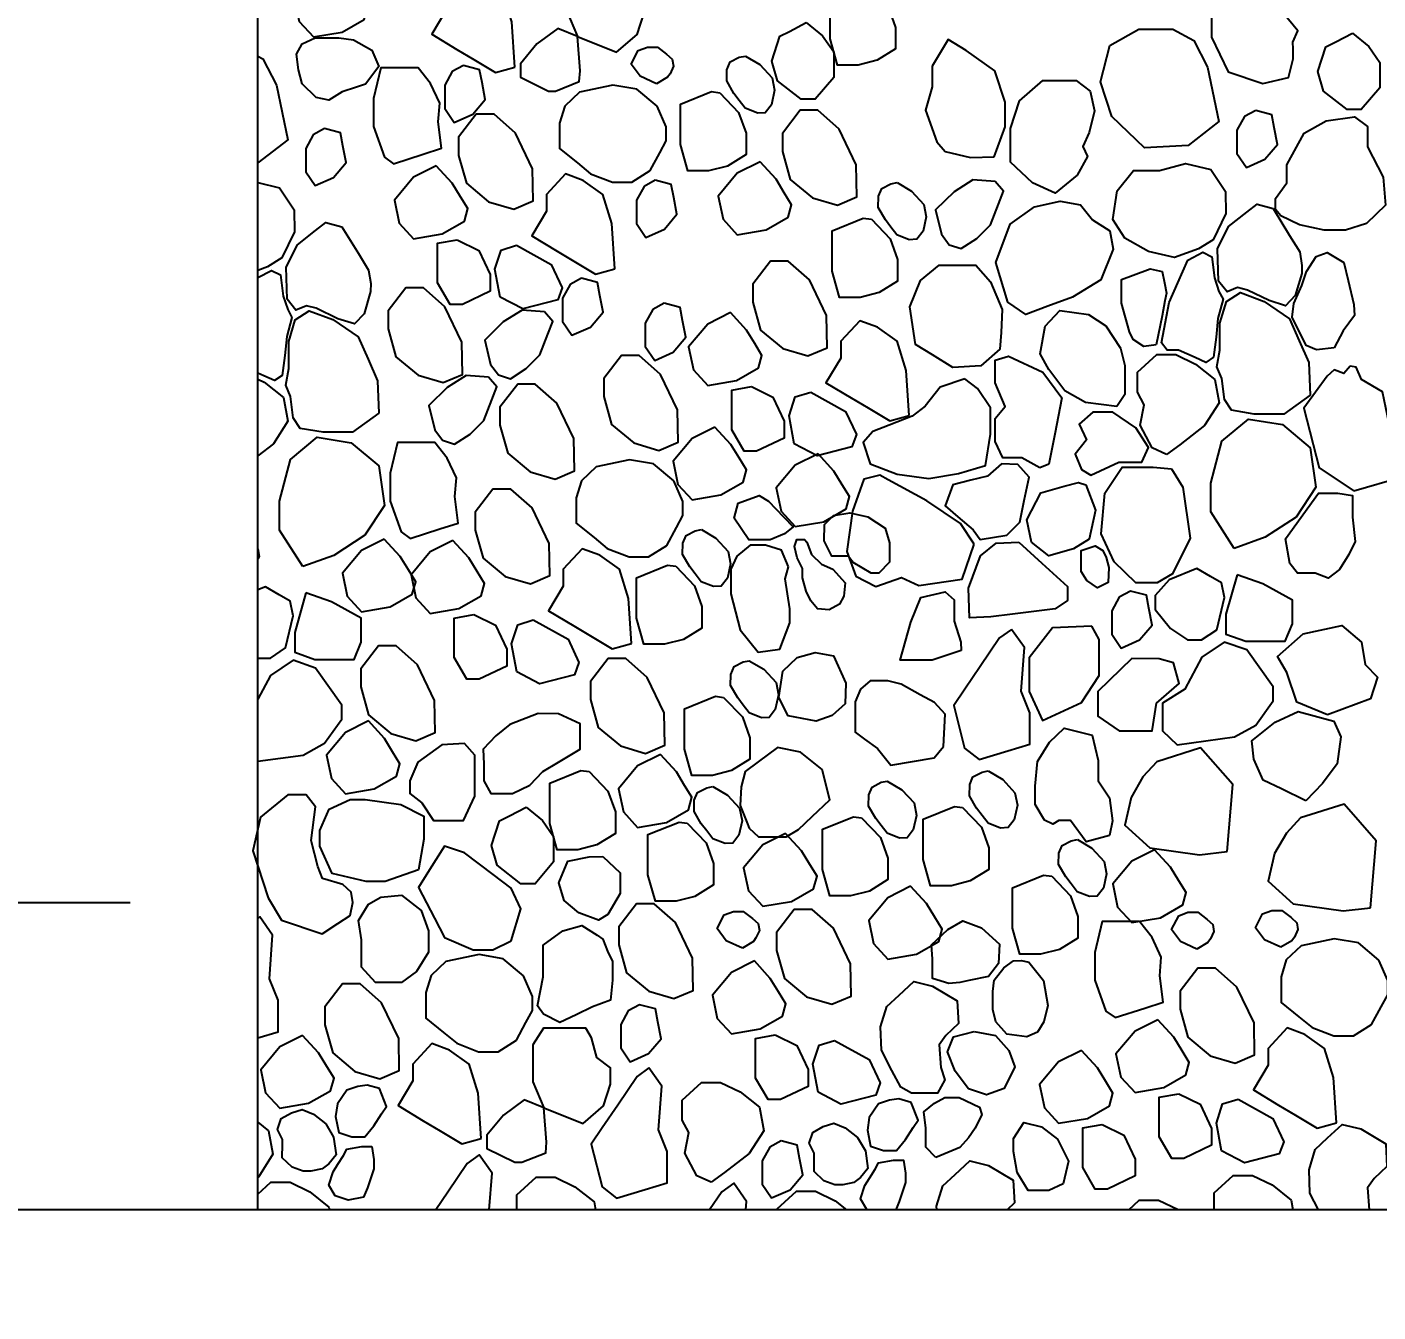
# Model space of a CAD drawing. Header units: millimetres. Extents: x -251401 to 377140, y -30451 to 275830.
# Drawn here: x 66250 to 68891, y -3140 to -627 of the extents above; entities that cross this region are included whole.
import ezdxf

# ---------------------------------------------------------------- set-up
doc = ezdxf.new("R2010")
doc.units = ezdxf.units.MM
for name, color, linetype in [('0-S3', 3, 'Continuous'), ('0-S8', 8, 'Continuous'), ('A-DIMENSIONS', 30, 'Continuous'), ('A-WALL', 4, 'Continuous')]:
    doc.layers.add(name, color=color, linetype=linetype)
doc.styles.add('LEROY', font='simplex.shx')
doc.dimstyles.new('DIM100', dxfattribs={"dimscale": 0, "dimtxt": 220, "dimasz": 180, "dimexe": 220, "dimexo": 250, "dimgap": 1, "dimtad": 1, "dimtoh": 1, "dimlfac": 0.001, "dimzin": 1, "dimdsep": 46, "dimtxsty": 'LEROY', "dimblk1": 'ORIGIN', "dimblk2": 'ORIGIN', "dimsah": 1, "dimcen": 0.18, "dimclrd": 30, "dimclre": 30, "dimclrt": 7, "dimazin": 0, "dimtfac": 1, "dimtix": 1, "dimtmove": 1, "dimatfit": 3, "dimfxl": 1, "dimtvp": 1, "dimtolj": 2, "dimtzin": 0, "dimarcsym": 0})

# ---------------------------------------------------------------- blocks, each defined once
blk = doc.blocks.new('H24H24H24')
at = {"layer": '0-S8', "color": 8}
for points in [[(5293.2, 2450.2), (5375.9, 2450.2), (5396.6, 2417.7), (5396.6, 2345.4), (5375.2, 2294.8), (5298.7, 2264.2), (5258.5, 2298.5), (5244.7, 2340.7), (5244.7, 2372.8), (5271.7, 2393.2), (5281.9, 2431.1)], [(5847, 2436), (5891.5, 2413.7), (5928.9, 2369.2), (5919.4, 2323.9), (5891.5, 2293.7), (5835.3, 2303.4), (5792.1, 2328.1), (5785.4, 2352.4), (5799.6, 2375.6), (5815.7, 2402.1)], [(5497.9, 2234.7), (5503.5, 2323.1), (5521.2, 2380.1), (5559.8, 2407.4), (5594.3, 2420.2), (5631.3, 2380.1), (5631.3, 2347.2), (5660.2, 2299), (5611, 2269.4), (5578, 2249.6), (5535.6, 2224.1)], [(3976.4, 2283.2), (3966.5, 2305.5), (3997.1, 2342.7), (4055.9, 2389.9), (4103.9, 2377.5), (4135.3, 2335.3), (4135.3, 2293.1), (4103, 2225.2), (4035.2, 2202.9), (3984.7, 2214.5), (3975.9, 2251.2), (3975.9, 2270.3)], [(4804.6, 2391.3), (4767.7, 2352.9), (4753.2, 2312.4), (4753.2, 2270.4), (4789.4, 2248), (4826.3, 2238.6), (4866.9, 2238.6), (4881.4, 2290), (4881.4, 2339.9), (4881.4, 2368.8), (4820.5, 2393.4)], [(3859.9, 2301.4), (3828, 2275.3), (3806.3, 2243.8), (3806.3, 2194.3), (3842.5, 2151.6), (3870, 2151.6), (3916.3, 2187.8), (3927.2, 2226.1), (3912, 2274.6), (3892.4, 2284)], [(4143, 2234.6), (4120.8, 2128.1), (4180.8, 2081.5), (4266.3, 2077.1), (4330.6, 2138.1), (4352.8, 2205.8), (4334, 2276.8), (4277.4, 2309), (4210.8, 2309), (4169.7, 2286.8)], [(4927.7, 2321.8), (4895.9, 2295.8), (4874.1, 2264.3), (4874.1, 2214.7), (4910.3, 2172), (4937.8, 2172), (4984.2, 2208.2), (4995, 2246.6), (4979.8, 2295), (4960.3, 2304.4)], [(5370, 2227.3), (5375.2, 2294.8), (5413.9, 2310.3), (5454.4, 2280.3), (5486.5, 2241), (5486.5, 2215.3), (5431.9, 2188), (5418.2, 2188), (5371.6, 2206.4)], [(4560.3, 2059.2), (4539.1, 2117.7), (4539.1, 2166.4), (4559.1, 2227.4), (4615.2, 2267.3), (4650.1, 2288.5), (4681.8, 2236.3), (4681.8, 2196.3), (4694.4, 2150.2), (4672.6, 2088.4), (4656.4, 2069.7), (4606.5, 2057.9)], [(5220.6, 2202.1), (5252.5, 2216.7), (5270.2, 2240.2), (5256.2, 2267.1), (5238.3, 2273.9), (5218.8, 2273.9), (5200.8, 2260), (5189.7, 2250.1), (5187.2, 2236.5), (5194, 2221.9), (5199, 2214.8)], [(5813, 2287.9), (5777.3, 2267.7), (5763.9, 2235.9), (5789.9, 2201.3), (5807.2, 2195.5), (5835.2, 2186.1), (5861.2, 2170.4), (5886.2, 2175.3), (5913.2, 2202.2), (5920.9, 2229.2), (5924.8, 2260), (5913.2, 2280.2), (5888.1, 2291.8), (5841.9, 2291.8)], [(5046.7, 2256.3), (5018.4, 2239.6), (4994.4, 2213.7), (4989.6, 2189.4), (4996, 2161), (5008, 2145.5), (5022.8, 2144.7), (5047.1, 2154.3), (5058.7, 2169.4), (5069.4, 2183.4), (5083.4, 2207.7), (5083, 2229.6), (5076.6, 2244.8), (5058.7, 2253.9)], [(5597.9, 2238), (5619.9, 2226), (5634.6, 2199.3), (5634.6, 2153.7), (5616.3, 2126.5), (5580.1, 2142.7), (5555.5, 2171.5), (5561.8, 2204.5), (5566.6, 2229.7)], [(5647.4, 2127.5), (5644.5, 2164.1), (5662.4, 2202.7), (5686.8, 2233.5), (5714.1, 2233.5), (5759.9, 2233.5), (5774.3, 2173.4), (5774.3, 2118.9), (5752.8, 2058.7), (5734.8, 2045.8), (5676.8, 2064.5), (5641, 2075.9)], [(4397.8, 2023.5), (4440.8, 1988), (4485.2, 2008.2), (4528.7, 2048.7), (4528.7, 2114.4), (4510.9, 2169.1), (4465.5, 2208.6), (4399.8, 2208.6), (4372.6, 2187.9), (4364.2, 2148.9), (4374.6, 2106.9), (4386.9, 2079.3), (4378, 2060.1)], [(5219.2, 2158.4), (5259.2, 2191.8), (5306.1, 2199.7), (5371.1, 2186), (5400, 2158.6), (5410.1, 2125.4), (5410.1, 2075.6), (5375.4, 2047.4), (5349.4, 2026.3), (5306.8, 2009.9), (5268.6, 2009.9), (5233.2, 2032.3), (5214.4, 2066.9), (5201.6, 2090.6), (5201.6, 2118.1)], [(5097, 2184.6), (5060.1, 2146.2), (5045.6, 2105.7), (5045.6, 2063.8), (5081.8, 2041.3), (5118.7, 2031.9), (5159.3, 2031.9), (5173.7, 2083.3), (5173.7, 2133.2), (5173.7, 2162.2), (5112.9, 2186.8)], [(4048.9, 2150), (4070.9, 2137.9), (4085.6, 2111.2), (4085.6, 2065.7), (4067.3, 2038.4), (4031.1, 2054.7), (4006.5, 2083.5), (4012.8, 2116.5), (4017.6, 2141.7)], [(4830.1, 2043.7), (4863.6, 2113.2), (4905.4, 2150.2), (4940, 2150.2), (4974.5, 2105.2), (4974.5, 2069.8), (4959.3, 2015.2), (4915.9, 1979.1), (4866.8, 1964.6), (4829.1, 1980.7)], [(5463.1, 2035.9), (5496.6, 2105.5), (5538.4, 2142.4), (5573, 2142.4), (5607.6, 2097.4), (5607.6, 2062.1), (5592.3, 2007.5), (5548.9, 1971.3), (5499.9, 1956.9), (5462.1, 1972.9)], [(3795, 1965), (3832.3, 1928.7), (3873.7, 1916), (3915.2, 1916), (3963.5, 1926.1), (3999.9, 1943.9), (4010.5, 1956.5), (4010.5, 1977.9), (3987.9, 2008.2), (3987.9, 2043.8), (3954.1, 2105.7), (3911.4, 2129.8), (3855.9, 2137.8), (3830.5, 2118.4), (3830.5, 2079), (3799.7, 2019.5)], [(5869.9, 2114.4), (5891.9, 2102.4), (5906.6, 2075.6), (5906.6, 2030.1), (5888.2, 2002.9), (5852, 2019.1), (5827.4, 2047.9), (5833.7, 2080.9), (5838.5, 2106.1)], [(4132.5, 1897.1), (4160.6, 1879.4), (4207.9, 1862.3), (4258.6, 1874.3), (4305, 1900), (4328.6, 1937), (4319.7, 1992.8), (4288.1, 2032.2), (4237.1, 2032.2), (4186.1, 2046.1), (4136.7, 2034.5), (4108.1, 1991.3), (4107.4, 1948.1)], [(5018.1, 2049.3), (5062.7, 2027), (5100.1, 1982.5), (5090.5, 1937.2), (5062.7, 1906.9), (5006.5, 1916.6), (4963.3, 1941.4), (4956.6, 1965.7), (4970.7, 1988.9), (4986.9, 2015.4)], [(5651.2, 2041.5), (5695.7, 2019.3), (5733.1, 1974.7), (5723.6, 1929.4), (5695.7, 1899.2), (5639.5, 1908.9), (5596.3, 1933.6), (5589.6, 1958), (5603.8, 1981.1), (5619.9, 2007.6)], [(4558.3, 2010.7), (4602.2, 2014), (4638.9, 1991), (4675.1, 1955.4), (4663.6, 1907.7), (4648.2, 1887.4), (4624.7, 1879.8), (4594, 1899.5), (4567.6, 1926.3), (4551.7, 1966.9), (4542, 1991.8)], [(4750.2, 2008.8), (4721.9, 1992.1), (4697.9, 1966.2), (4693.1, 1941.9), (4699.5, 1913.6), (4711.5, 1898), (4726.3, 1897.2), (4750.6, 1906.8), (4762.2, 1921.9), (4772.9, 1935.9), (4786.9, 1960.2), (4786.5, 1982.1), (4780.1, 1997.3), (4762.2, 2006.5)], [(5223, 2013.4), (5245, 2001.3), (5259.7, 1974.6), (5259.7, 1929.1), (5241.4, 1901.8), (5205.2, 1918.1), (5180.6, 1946.9), (5186.9, 1979.9), (5191.7, 2005.1)], [(5302, 1840.2), (5307.7, 1928.6), (5325.4, 1985.6), (5363.9, 2012.9), (5398.5, 2025.8), (5435.5, 1985.6), (5435.5, 1952.7), (5464.4, 1904.5), (5415.1, 1874.9), (5382.2, 1855.1), (5339.7, 1829.7)], [(3958.5, 1847), (3958.8, 1831.4), (3971.6, 1788), (3990.5, 1768.1), (4023, 1778.2), (4065.2, 1798.7), (4084.3, 1803.6), (4105.1, 1795.1), (4122, 1816.4), (4123.9, 1879.1), (4102, 1922.8), (4066.6, 1950.8), (4046.4, 1966.7), (4015, 1957.9), (3982.6, 1905.5), (3962.7, 1873.2)], [(4327.6, 1878.8), (4351.6, 1818.9), (4407.2, 1785.1), (4455.7, 1767.1), (4498.8, 1751.1), (4533.7, 1775.3), (4557.2, 1852.7), (4528.8, 1927.3), (4481.4, 1961.7), (4431.2, 1972.6), (4391.9, 1965.5), (4367.9, 1936.1), (4334.1, 1914.8)], [(4800.5, 1937.1), (4763.6, 1898.8), (4749.1, 1858.2), (4749.1, 1816.3), (4785.3, 1793.8), (4822.2, 1784.4), (4862.8, 1784.4), (4877.3, 1835.8), (4877.3, 1885.7), (4877.3, 1914.7), (4816.4, 1939.3)], [(5779.4, 1811.4), (5779.7, 1795.9), (5792.5, 1752.4), (5811.4, 1732.5), (5843.9, 1742.6), (5886.1, 1763.1), (5905.2, 1768), (5926, 1759.5), (5943, 1780.8), (5944.8, 1843.6), (5922.9, 1887.3), (5887.5, 1915.2), (5867.4, 1931.1), (5835.9, 1922.3), (5803.6, 1869.9), (5783.6, 1837.6)], [(5494.4, 1886.3), (5426.3, 1848.6), (5404.9, 1803.2), (5413.7, 1779.3), (5481.8, 1761.7), (5526.5, 1785), (5536.6, 1839.7), (5524.6, 1876.9)], [(5610.3, 1897), (5568.1, 1876.3), (5546, 1829), (5546, 1796.3), (5600.2, 1770.5), (5624.2, 1770.5), (5648.7, 1812.7), (5648.7, 1860.5), (5648.7, 1890.1)], [(3895.4, 1685.7), (3930.4, 1681.8), (3950.6, 1690.1), (3977.6, 1745.9), (3974.4, 1772.2), (3959.1, 1807.5), (3949.6, 1834.8), (3930.8, 1864.4), (3909.4, 1872.2), (3876.6, 1852.7), (3868.4, 1817.6), (3857.4, 1770.5), (3855.9, 1749), (3878.1, 1719.1)], [(4131.4, 1667.4), (4146.7, 1657.3), (4167.3, 1666.5), (4199.7, 1681), (4222.1, 1681), (4233.2, 1695.6), (4218.5, 1774.6), (4201.4, 1813.1), (4181.8, 1857.3), (4152.4, 1872.6), (4134.7, 1863.8), (4129.8, 1822.4), (4120.9, 1796), (4112.4, 1780.8), (4122.8, 1743.2), (4126.3, 1706.5)], [(4888, 1748.9), (4921.5, 1818.4), (4963.3, 1855.3), (4997.9, 1855.3), (5032.4, 1810.4), (5032.4, 1775), (5017.1, 1720.4), (4973.7, 1684.3), (4924.7, 1669.8), (4887, 1685.9)], [(4243.8, 1691.8), (4267.6, 1688.3), (4288.3, 1701.9), (4295.9, 1717.3), (4303.5, 1744.7), (4311.3, 1773), (4311.3, 1819.4), (4288.3, 1828), (4255.2, 1840.5), (4231.8, 1835.1), (4227.5, 1812.8), (4223.5, 1792.5), (4226.4, 1777.3), (4231.7, 1748.6)], [(4546.9, 1715.5), (4549.6, 1683.1), (4586.5, 1650.3), (4641.1, 1647.5), (4681.3, 1672), (4714.1, 1692), (4725.3, 1765.6), (4704.7, 1817.5), (4667.9, 1847.6), (4596.5, 1847.6), (4567.5, 1814.7), (4544.6, 1760.6)], [(5367.5, 1821.8), (5389.5, 1809.7), (5404.2, 1783), (5404.2, 1737.4), (5385.9, 1710.2), (5349.7, 1726.4), (5325.1, 1755.2), (5331.4, 1788.2), (5336.2, 1813.4)], [(5601.2, 1696.7), (5634.7, 1766.2), (5676.5, 1803.1), (5711, 1803.1), (5745.6, 1758.1), (5745.6, 1722.8), (5730.3, 1668.2), (5686.9, 1632), (5637.9, 1617.6), (5600.1, 1633.7)], [(3942.4, 1593.3), (3994, 1556.1), (4051.8, 1556.1), (4096.6, 1563.6), (4110.3, 1584.7), (4115.4, 1625.9), (4124.8, 1648.6), (4118.9, 1681.1), (4118.9, 1733.7), (4106, 1776), (4078.9, 1793.6), (4032.7, 1776.4), (3982.9, 1742.7), (3963.7, 1699.2), (3945.1, 1657)], [(5205.8, 1772.8), (5227.8, 1760.7), (5242.5, 1734), (5242.5, 1688.5), (5224.1, 1661.2), (5188, 1677.5), (5163.3, 1706.3), (5169.6, 1739.3), (5174.4, 1764.5)], [(4320.8, 1570.8), (4381.6, 1578.6), (4422, 1601.9), (4453.6, 1643.3), (4470.2, 1673.9), (4460.4, 1728.3), (4431.7, 1759), (4375.8, 1751.2), (4342.2, 1728.8), (4313.5, 1685.1), (4305.2, 1651), (4305.2, 1594.2)], [(5076, 1754.5), (5120.6, 1732.2), (5158, 1687.7), (5148.4, 1642.4), (5120.6, 1612.1), (5064.4, 1621.8), (5021.1, 1646.6), (5014.5, 1670.9), (5028.6, 1694.1), (5044.8, 1720.5)], [(5439.7, 1756.2), (5483.6, 1759.5), (5520.3, 1736.5), (5556.5, 1700.9), (5545, 1653.3), (5529.6, 1633), (5506.1, 1625.3), (5475.4, 1645), (5449.1, 1671.9), (5433.2, 1712.4), (5423.4, 1737.3)], [(5763.4, 1557.8), (5814.9, 1520.5), (5872.7, 1520.5), (5917.5, 1528), (5931.2, 1549.1), (5936.3, 1590.3), (5945.7, 1613), (5939.9, 1645.5), (5939.9, 1698.1), (5926.9, 1740.4), (5899.9, 1758), (5853.6, 1740.8), (5803.9, 1707.1), (5784.6, 1663.6), (5766, 1621.4)], [(4726.9, 1553.2), (4732.5, 1641.5), (4750.2, 1698.6), (4788.8, 1725.9), (4823.3, 1738.7), (4860.3, 1698.6), (4860.3, 1665.6), (4889.3, 1617.4), (4840, 1587.9), (4807, 1568.1), (4764.6, 1542.6)], [(4223.2, 1477.3), (4251.6, 1490), (4274.8, 1534.5), (4267.3, 1574.4), (4279.9, 1598.7), (4279.9, 1638.2), (4242.5, 1672.6), (4205, 1672.6), (4166.5, 1653.9), (4129.1, 1624), (4120.5, 1578), (4148.8, 1533.5), (4197.4, 1496)], [(4470.8, 1451.1), (4506.2, 1470.5), (4543.7, 1470.5), (4558.2, 1502.2), (4558.2, 1547.8), (4538.9, 1571.1), (4558.7, 1617), (4558.7, 1661.6), (4532.3, 1669.2), (4465.4, 1638.3), (4428.3, 1588.1), (4442, 1517.1), (4453.4, 1458)], [(5179.5, 1564.3), (5213, 1633.8), (5254.8, 1670.7), (5289.3, 1670.7), (5323.9, 1625.7), (5323.9, 1590.4), (5308.6, 1535.8), (5265.2, 1499.6), (5216.2, 1485.2), (5178.4, 1501.2)], [(3864, 1649.7), (3877, 1635.2), (3895.4, 1642.9), (3909.5, 1630.6), (3954.7, 1568), (3925, 1450.9), (3857.2, 1406), (3762.9, 1433.2), (3762.9, 1481.3), (3788.3, 1537), (3800.9, 1599.6), (3842.1, 1623.6), (3852.3, 1647.7)], [(4617.6, 1624.9), (4666.2, 1609), (4695.3, 1571.8), (4721, 1551.8), (4765.6, 1534.7), (4797.8, 1522.3), (4816.5, 1500.4), (4802.8, 1458.7), (4750.2, 1438.7), (4687.9, 1430.1), (4630.1, 1439.8), (4577.6, 1455.8), (4567.8, 1517), (4567.8, 1568.4), (4593, 1606.1)], [(5382.3, 1508.1), (5415.8, 1577.6), (5457.6, 1614.5), (5492.1, 1614.5), (5526.7, 1569.6), (5526.7, 1534.2), (5511.4, 1479.6), (5468, 1443.5), (5419, 1429), (5381.2, 1445.1)], [(5549.1, 1628), (5593, 1631.3), (5629.7, 1608.3), (5665.9, 1572.7), (5654.4, 1525.1), (5639, 1504.8), (5615.5, 1497.1), (5584.8, 1516.8), (5558.4, 1543.7), (5542.6, 1584.2), (5532.8, 1609.1)], [(4919.2, 1599.3), (4851.2, 1561.5), (4829.8, 1516.2), (4838.6, 1492.2), (4906.7, 1474.6), (4951.4, 1497.9), (4961.5, 1552.7), (4949.5, 1589.8)], [(5035.2, 1610), (4993, 1589.2), (4970.9, 1542), (4970.9, 1509.2), (5025.1, 1483.4), (5049, 1483.4), (5073.6, 1525.6), (5073.6, 1573.5), (5073.6, 1603.1)], [(4371.4, 1436.8), (4316.6, 1462.2), (4271.4, 1462.2), (4258.7, 1490.6), (4283.1, 1529.1), (4328.3, 1560.1), (4367.3, 1560.1), (4394.2, 1536.7), (4379.9, 1505.7), (4402.1, 1477.6), (4389.9, 1448)], [(4091.4, 1293.4), (4136.8, 1365), (4136.8, 1421.2), (4115.1, 1503), (4063.3, 1546.4), (3996.8, 1535.5), (3942.5, 1490.2), (3931.6, 1412.9), (3969.9, 1354.7), (4030.7, 1315.1)], [(5106.3, 1530.8), (5150.9, 1508.5), (5188.3, 1464), (5178.7, 1418.7), (5150.9, 1388.4), (5094.7, 1398.1), (5051.5, 1422.9), (5044.8, 1447.2), (5058.9, 1470.4), (5075.1, 1496.9)], [(5912.4, 1257.8), (5957.7, 1329.4), (5957.7, 1385.6), (5936, 1467.4), (5884.2, 1510.8), (5817.7, 1500), (5763.4, 1454.6), (5752.5, 1377.3), (5790.9, 1319.2), (5851.6, 1279.5)], [(5614.8, 1394.7), (5611.9, 1431.2), (5629.8, 1469.9), (5654.2, 1500.7), (5681.5, 1500.7), (5727.3, 1500.7), (5741.7, 1440.5), (5741.7, 1386.1), (5720.2, 1325.9), (5702.2, 1313), (5644.2, 1331.6), (5608.4, 1343.1)], [(4514.3, 1457.6), (4545.9, 1458.5), (4573.5, 1434.9), (4606.2, 1426.6), (4641.1, 1417.8), (4656.3, 1376.9), (4631.2, 1355.4), (4601.5, 1329.9), (4587.5, 1311), (4535.5, 1319.2), (4510.1, 1345), (4501.5, 1387.2), (4492.2, 1432.8)], [(4904.8, 1478.4), (4949.4, 1456.1), (4986.8, 1411.6), (4977.2, 1366.3), (4949.4, 1336), (4893.2, 1345.7), (4850, 1370.5), (4843.3, 1394.8), (4857.4, 1418), (4873.6, 1444.5)], [(5186.6, 1425.6), (5226.6, 1458.9), (5273.5, 1466.9), (5338.5, 1453.1), (5367.4, 1425.7), (5377.5, 1392.5), (5377.5, 1342.7), (5342.8, 1314.6), (5316.8, 1293.4), (5274.2, 1277), (5236, 1277), (5200.6, 1299.4), (5181.8, 1334), (5169, 1357.7), (5169, 1385.3)], [(4213.9, 1449), (4191.5, 1413.3), (4176.9, 1313.2), (4211.5, 1244), (4241.9, 1225.8), (4283.7, 1225.8), (4325.6, 1267.1), (4351.1, 1321.7), (4343.8, 1401.7), (4310.4, 1452.1), (4249.8, 1452.1)], [(4599.3, 1301.6), (4626.3, 1342), (4691.8, 1386.3), (4767.4, 1427.5), (4783.7, 1436.4), (4815.4, 1428.9), (4837.3, 1366.1), (4848.7, 1287.2), (4830.6, 1239.2), (4792.1, 1219.2), (4741.7, 1236.8), (4707.4, 1220.6), (4622.7, 1233)], [(3866.7, 1281.6), (3885, 1252.2), (3907.2, 1235.2), (3932.7, 1245), (3967.4, 1245), (3982.4, 1264), (3990.9, 1312.3), (3926.2, 1401.2), (3888.3, 1401.2), (3859.5, 1396.6), (3859.5, 1354.8), (3854.6, 1307.2)], [(4381.3, 1417.6), (4362.3, 1368.5), (4374.4, 1311.7), (4405.4, 1292.8), (4453.6, 1279), (4487.2, 1305.7), (4496.4, 1349), (4469.2, 1402.1), (4423.2, 1414.9), (4395.3, 1422.6)], [(5430.5, 1303.1), (5464, 1372.6), (5505.8, 1409.5), (5540.4, 1409.5), (5575, 1364.6), (5575, 1329.2), (5559.7, 1274.6), (5516.3, 1238.5), (5467.3, 1224), (5429.5, 1240.1)], [(4970.1, 1321.9), (4998.7, 1310.1), (5040.4, 1310.1), (5068.6, 1352.3), (5060.7, 1382.1), (5019.6, 1396.8), (5001.6, 1385.5), (4972.3, 1355.1), (4953.2, 1335.3)], [(4807.7, 1355.3), (4773.4, 1333.2), (4765, 1304.2), (4765, 1266.8), (4785.6, 1244.7), (4800.8, 1244.7), (4835.9, 1266.1), (4845.8, 1278.3), (4877.9, 1278.3), (4893.1, 1308), (4892.4, 1340), (4874.8, 1357.6), (4842.8, 1362.9)], [(5132.8, 1330.3), (5104.5, 1313.5), (5080.5, 1287.6), (5075.8, 1263.3), (5082.1, 1235), (5094.1, 1219.4), (5108.9, 1218.6), (5133.2, 1228.2), (5144.8, 1243.4), (5155.5, 1257.3), (5169.5, 1281.6), (5169.1, 1303.6), (5162.7, 1318.7), (5144.8, 1327.9)], [(4335.9, 1255.8), (4337.7, 1226.7), (4358.4, 1216.3), (4379.2, 1230.5), (4390.6, 1248.1), (4390.6, 1271.9), (4390, 1289.1), (4363.2, 1298.6), (4347.6, 1289.5), (4341.1, 1275.8)], [(4512.4, 1305.6), (4466.9, 1264.4), (4416.7, 1219), (4416.7, 1191.4), (4441.1, 1175.1), (4524.4, 1164.7), (4566.6, 1159.5), (4608.7, 1157.9), (4610.9, 1215.7), (4586.8, 1278.6), (4556.6, 1303.4)], [(4926.7, 1305.7), (4917.6, 1281.3), (4897.7, 1262.3), (4875.6, 1253.1), (4851.9, 1226.4), (4854.2, 1199.8), (4862.6, 1184.5), (4883.2, 1173.1), (4906.1, 1175.4), (4919.1, 1190.6), (4928.2, 1209.7), (4935.1, 1235.6), (4935.1, 1253.9), (4945.8, 1275.2), (4951.1, 1297.3), (4946.5, 1311.1), (4931.3, 1311.1)], [(4962.4, 1257.2), (4976.5, 1289.7), (5007.7, 1299.6), (5037.2, 1299.6), (5063.3, 1278.2), (5075.3, 1253), (5075.3, 1204.7), (5057.3, 1134.4), (5021.8, 1090.4), (4979.5, 1096.4), (4959.8, 1148.1), (4959.8, 1175.4), (4969.2, 1233.6)], [(5618.6, 1308.7), (5663.1, 1286.4), (5700.5, 1241.9), (5691, 1196.6), (5663.1, 1166.3), (5606.9, 1176), (5563.7, 1200.8), (5557, 1225.1), (5571.2, 1248.3), (5587.3, 1274.7)], [(5752.9, 1311.8), (5797.5, 1289.5), (5834.9, 1245), (5825.3, 1199.7), (5797.5, 1169.5), (5741.3, 1179.1), (5698.1, 1203.9), (5691.4, 1228.2), (5705.5, 1251.4), (5721.7, 1277.9)], [(5269.4, 1107.4), (5275.1, 1195.7), (5292.8, 1252.8), (5331.3, 1280.1), (5365.9, 1292.9), (5402.9, 1252.8), (5402.9, 1219.8), (5431.8, 1171.6), (5382.5, 1142.1), (5349.6, 1122.3), (5307.1, 1096.8)], [(4085.4, 1241.7), (4107.1, 1164.7), (4107.1, 1125.8), (4068.1, 1112), (3991.1, 1112), (3977.2, 1145.7), (3977.2, 1192.4), (4035.2, 1224.4)], [(4137.4, 1238.3), (4164.2, 1253.8), (4217.9, 1232.2), (4245.6, 1201.1), (4245.6, 1174.2), (4215.3, 1137), (4182.4, 1114.6), (4154.7, 1114.6), (4125.2, 1134.4), (4109.9, 1197.4), (4115.9, 1226)], [(5183.1, 1258.5), (5146.2, 1220.2), (5131.7, 1179.7), (5131.7, 1137.7), (5167.9, 1115.3), (5204.8, 1105.9), (5245.4, 1105.9), (5259.9, 1157.2), (5259.9, 1207.2), (5259.9, 1236.1), (5199, 1260.7)], [(4293.9, 1210.1), (4315.9, 1198), (4330.6, 1171.3), (4330.6, 1125.8), (4312.3, 1098.5), (4276.1, 1114.8), (4251.5, 1143.6), (4257.7, 1176.6), (4262.5, 1201.8)], [(4625.1, 1094), (4681.8, 1074.7), (4744.4, 1074.7), (4723.5, 1149.2), (4704.1, 1197.5), (4656.2, 1208.5), (4638.5, 1193.1), (4638.5, 1151.1), (4625.3, 1109.9)], [(5906.4, 1206.2), (5928, 1129.2), (5928, 1090.2), (5889, 1076.4), (5812, 1076.4), (5798.1, 1110.1), (5798.1, 1156.8), (5856.1, 1188.8)], [(5577.7, 1164.2), (5535.5, 1143.4), (5513.4, 1096.2), (5513.4, 1063.4), (5567.6, 1037.6), (5591.6, 1037.6), (5616.1, 1079.8), (5616.1, 1127.7), (5616.1, 1157.3)], [(3908.5, 967.6), (3968.5, 992.5), (3988.2, 1050.5), (4006.1, 1081.7), (3956.3, 1126.3), (3880.5, 1142.9), (3842.2, 1109.8), (3835.2, 1066.4), (3810.9, 1041.6), (3824.3, 999.5)], [(4369.3, 1141.4), (4446.4, 1138.1), (4492, 1079.5), (4492, 1013.4), (4465.9, 957), (4389.8, 992.1), (4355.2, 1044.8), (4355.2, 1115.3)], [(5461.8, 1153.5), (5393.7, 1115.7), (5372.3, 1070.4), (5381.1, 1046.4), (5449.2, 1028.8), (5493.9, 1052.1), (5504, 1106.9), (5492, 1144)], [(4048.9, 947.8), (4014.9, 995), (4014.9, 1022.5), (4066.5, 1095), (4110.5, 1110.3), (4154.4, 1080.7), (4187.4, 1018.1), (4231.3, 990.6), (4231.3, 936.8), (4202.8, 909.4), (4090.7, 924.8)], [(4526.6, 1135.1), (4549.7, 1118.3), (4587.6, 1062.5), (4617.7, 1018.2), (4639.5, 986.1), (4618.2, 902.5), (4589.7, 880.4), (4533.9, 897.2), (4490.7, 910.3), (4490.7, 972), (4507.6, 1014.1), (4501.3, 1099.5)], [(4850.5, 1029.9), (4851.7, 989.3), (4877.1, 966.9), (4908.6, 955.4), (4963.1, 965.7), (4981.3, 1002), (4973.4, 1053.5), (4945.5, 1080.1), (4910.4, 1089.8), (4874.7, 1083.1)], [(5654.7, 996.2), (5688.2, 1065.7), (5730, 1102.7), (5764.5, 1102.7), (5799.1, 1057.7), (5799.1, 1022.4), (5783.8, 967.8), (5740.4, 931.6), (5691.4, 917.2), (5653.6, 933.2)], [(4291.5, 1078.2), (4357.9, 1013.8), (4357.9, 965.1), (4315.9, 936.8), (4251.5, 936.8), (4242.7, 991), (4198.8, 1029.4), (4209.8, 1069.8), (4237.9, 1077.3)], [(5039.2, 1073.8), (5010.8, 1057.1), (4986.9, 1031.2), (4982.1, 1006.8), (4988.5, 978.5), (5000.5, 963), (5015.2, 962.2), (5039.6, 971.8), (5051.1, 986.9), (5061.9, 1000.9), (5075.9, 1025.2), (5075.5, 1047.1), (5069.1, 1062.3), (5051.1, 1071.4)], [(5205.4, 971.6), (5238.9, 1041.1), (5280.7, 1078.1), (5315.3, 1078.1), (5349.8, 1033.1), (5349.8, 997.8), (5334.6, 943.2), (5291.2, 907), (5242.1, 892.6), (5204.4, 908.6)], [(4659.3, 906.3), (4656.1, 969.1), (4677.3, 991.8), (4705.2, 1007.2), (4742.4, 1027.7), (4768.1, 1034.1), (4802.9, 1034.1), (4821.7, 1017.8), (4832.5, 993.5), (4832.5, 933.9), (4814, 920.6), (4788.2, 902.1), (4762.5, 869.7), (4720.2, 876.6), (4678, 883.6)], [(5089.5, 1002.1), (5052.5, 963.7), (5038.1, 923.2), (5038.1, 881.2), (5074.3, 858.8), (5111.2, 849.4), (5151.7, 849.4), (5166.2, 900.8), (5166.2, 950.7), (5166.2, 979.6), (5105.4, 1004.3)], [(3951.2, 799.7), (3998.8, 823.5), (4034.5, 840.2), (4052.6, 880.9), (4056.3, 916.8), (4011.2, 953.6), (3965.7, 974.2), (3896.2, 955.6), (3882.8, 924.9), (3889.5, 872.2), (3918.2, 833.9)], [(5412.3, 969.9), (5452.1, 970.4), (5507.3, 948.8), (5534.6, 926.7), (5559.7, 900.5), (5558.5, 871.5), (5558.5, 839.1), (5544.9, 814.1), (5502.2, 814.1), (5468.1, 830.6), (5443, 857.3), (5412.3, 875.5), (5370.1, 900.5), (5370.1, 927.8), (5370.1, 950)], [(5784, 955.9), (5828.6, 933.6), (5866, 889.1), (5856.4, 843.7), (5828.6, 813.5), (5772.4, 823.2), (5729.1, 848), (5722.4, 872.3), (5736.6, 895.5), (5752.7, 921.9)], [(4334.6, 732), (4380.5, 719.7), (4410.9, 761.5), (4433.8, 761.5), (4446, 753.9), (4462.2, 761.6), (4480.4, 792.7), (4480.4, 828.7), (4475.5, 876.5), (4452, 914.5), (4423.7, 942.1), (4368.6, 928.3), (4356.9, 878.5), (4356.9, 838.9), (4334.6, 805.7), (4329, 760.4)], [(4104.9, 700.4), (4093.7, 831.5), (4156.9, 903.3), (4242.3, 876.1), (4269.5, 846.4), (4292.7, 806.3), (4304.9, 752.4), (4256.2, 708), (4158.8, 694.1)], [(4896.7, 860.7), (4939.4, 895.1), (4984, 904.2), (5021.7, 876.3), (5047.6, 857.2), (5055.2, 826.8), (5057.3, 790.6), (5044, 757.8), (5039.4, 746.4), (5021, 729.2), (4996.6, 729.2), (4967.3, 729.2), (4942.9, 743.9), (4916.4, 769), (4881.6, 801.8)], [(5640.7, 909.1), (5687.5, 875.3), (5702.7, 838.6), (5702.7, 814.1), (5679.6, 796.1), (5656.5, 761.5), (5613.3, 761.5), (5598.2, 761.5), (5575.9, 809), (5575.9, 848.6), (5575.9, 889), (5596, 912)], [(5213, 890.2), (5257.6, 867.9), (5295, 823.4), (5285.4, 778.1), (5257.6, 747.8), (5201.4, 757.5), (5158.1, 782.3), (5151.5, 806.6), (5165.6, 829.8), (5181.7, 856.2)], [(4572, 858.1), (4543.7, 841.4), (4519.7, 815.5), (4514.9, 791.1), (4521.3, 762.8), (4533.3, 747.3), (4548, 746.5), (4572.4, 756.1), (4584, 771.2), (4594.7, 785.2), (4608.7, 809.5), (4608.3, 831.4), (4601.9, 846.6), (4584, 855.7)], [(5352.5, 856.9), (5315.6, 818.5), (5301.1, 778), (5301.1, 736.1), (5337.3, 713.6), (5374.2, 704.2), (5414.8, 704.2), (5429.3, 755.6), (5429.3, 805.5), (5429.3, 834.5), (5368.5, 859.1)], [(4769.3, 838.3), (4741, 821.5), (4717, 795.6), (4712.2, 771.3), (4718.6, 743), (4730.6, 727.4), (4745.3, 726.6), (4769.7, 736.2), (4781.2, 751.4), (4792, 765.3), (4806, 789.6), (4805.6, 811.6), (4799.2, 826.7), (4781.2, 835.9)], [(5110.3, 827.8), (5082, 811), (5058.1, 785.1), (5053.3, 760.8), (5059.7, 732.5), (5071.6, 716.9), (5086.4, 716.1), (5110.7, 725.7), (5122.3, 740.9), (5133.1, 754.8), (5147, 779.1), (5146.7, 801.1), (5140.3, 816.2), (5122.3, 825.4)], [(3824.3, 590.6), (3813.2, 721.8), (3876.3, 793.5), (3961.7, 766.3), (3989, 736.6), (4012.2, 696.5), (4024.4, 642.6), (3975.6, 598.3), (3878.2, 584.3)], [(5720.7, 792.3), (5675.3, 770), (5675.3, 724.7), (5686.1, 664.9), (5751, 641.9), (5788.4, 641.9), (5854.7, 657.7), (5879.2, 711), (5879.2, 741.9), (5860.5, 783.7), (5819.4, 802.4), (5790.6, 802.4)], [(5814.3, 600.7), (5817.9, 621.2), (5834.2, 636.1), (5873.9, 647.8), (5882.8, 671.6), (5895.7, 722), (5887.2, 787.8), (5905.9, 811.6), (5941.7, 811.6), (5995, 767.9), (6009.8, 701.6), (5979.7, 610.2), (5953.6, 566.6), (5874.7, 539.3), (5843.5, 559.8), (5819.8, 575.3)], [(4622.3, 786.4), (4585.4, 748), (4570.9, 707.5), (4570.9, 665.6), (4607.1, 643.1), (4644, 633.7), (4684.6, 633.7), (4699, 685.1), (4699, 735), (4699, 764), (4638.2, 788.6)], [(4819.6, 766.5), (4782.7, 728.2), (4768.2, 687.7), (4768.2, 645.7), (4804.4, 623.3), (4841.3, 613.9), (4881.9, 613.9), (4896.3, 665.2), (4896.3, 715.2), (4896.3, 744.1), (4835.5, 768.7)], [(5475.6, 787.4), (5443.8, 761.4), (5422, 729.9), (5422, 680.3), (5458.2, 637.6), (5485.8, 637.6), (5532.1, 673.8), (5543, 712.2), (5527.7, 760.7), (5508.2, 770.1)], [(5160.7, 756), (5123.7, 717.7), (5109.2, 677.2), (5109.2, 635.2), (5145.4, 612.8), (5182.4, 603.4), (5222.9, 603.4), (5237.4, 654.7), (5237.4, 704.7), (5237.4, 733.6), (5176.6, 758.2)], [(4397.6, 724), (4369.3, 707.2), (4345.4, 681.3), (4340.6, 657), (4346.9, 628.7), (4358.9, 613.1), (4373.7, 612.3), (4398, 621.9), (4409.6, 637.1), (4420.4, 651), (4434.3, 675.3), (4433.9, 697.3), (4427.5, 712.4), (4409.6, 721.6)], [(4968.3, 735.7), (5012.9, 713.4), (5050.3, 668.9), (5040.7, 623.6), (5012.9, 593.4), (4956.7, 603.1), (4913.4, 627.8), (4906.8, 652.1), (4920.9, 675.3), (4937.1, 701.8)], [(4246.6, 703.9), (4291.1, 681.6), (4328.5, 637.1), (4319, 591.7), (4291.1, 561.5), (4234.9, 571.2), (4191.7, 596), (4185, 620.3), (4199.2, 643.5), (4215.3, 669.9)], [(5325.4, 691.1), (5291.6, 659), (5291.6, 618.3), (5315.6, 577.6), (5334, 566.2), (5372.4, 580.5), (5401.1, 604.5), (5411.4, 639.5), (5394.2, 681.9), (5352.3, 690.5)], [(5504.7, 525.9), (5486.1, 588.4), (5504.7, 628.9), (5540.1, 655.5), (5596.1, 697.7), (5635.3, 710.8), (5664.6, 664.5), (5686, 630.5), (5654.8, 570.1), (5635.2, 532.3), (5579.1, 508.3), (5540.9, 508.3)], [(4447.9, 652.2), (4411, 613.9), (4396.5, 573.4), (4396.5, 531.4), (4432.7, 509), (4469.6, 499.6), (4510.2, 499.6), (4524.7, 550.9), (4524.7, 600.9), (4524.7, 629.8), (4463.9, 654.4)], [(4723.7, 632.5), (4768.2, 610.3), (4805.6, 565.7), (4796.1, 520.4), (4768.2, 490.2), (4712, 499.9), (4668.8, 524.6), (4662.1, 549), (4676.3, 572.1), (4692.4, 598.6)], [(5719.5, 615), (5680.7, 585.4), (5666.4, 545.4), (5666.4, 503.8), (5689.8, 465.6), (5719.5, 444.5), (5770.2, 444.5), (5797.6, 474.2), (5797.6, 527.8), (5803.3, 565.4), (5783.9, 597.9), (5759.4, 611)], [(3999.8, 513.4), (4031.6, 527.9), (4049.3, 551.5), (4035.4, 578.4), (4017.4, 585.2), (3997.9, 585.2), (3979.9, 571.3), (3968.8, 561.4), (3966.3, 547.8), (3973.1, 533.2), (3978.1, 526.1)], [(4164, 509.9), (4195.9, 524.5), (4213.6, 548), (4199.6, 574.9), (4181.7, 581.7), (4162.1, 581.7), (4144.2, 567.8), (4133, 557.9), (4130.6, 544.3), (4137.4, 529.8), (4142.3, 522.6)], [(4841.3, 480.9), (4874.8, 550.4), (4916.6, 587.3), (4951.2, 587.3), (4985.7, 542.4), (4985.7, 507), (4970.5, 452.4), (4927.1, 416.3), (4878, 401.8), (4840.3, 417.9)], [(5052.7, 511.7), (5084.6, 526.2), (5102.3, 549.7), (5088.3, 576.7), (5070.4, 583.5), (5050.9, 583.5), (5032.9, 569.5), (5021.7, 559.6), (5019.3, 546), (5026.1, 531.5), (5031, 524.4)], [(5150, 492), (5183.5, 561.5), (5225.3, 598.5), (5259.9, 598.5), (5294.4, 553.5), (5294.4, 518.2), (5279.1, 463.6), (5235.7, 427.4), (5186.7, 413), (5148.9, 429)], [(4236.6, 457.4), (4233.7, 493.9), (4251.6, 532.6), (4276, 563.4), (4303.2, 563.4), (4349.1, 563.4), (4363.4, 503.3), (4363.4, 448.8), (4341.9, 388.6), (4324, 375.7), (4265.9, 394.4), (4230.2, 405.8)], [(4585.3, 551.3), (4549.9, 519.6), (4551.8, 481.6), (4571.4, 456.3), (4610, 448.1), (4627.4, 444.4), (4649.3, 442.4), (4680.9, 452.5), (4680.9, 489.9), (4682.8, 518.3), (4651.2, 548.1), (4621.4, 565.2)], [(5316.5, 505.6), (5306.8, 485.5), (5306.8, 448.7), (5310.7, 409.8), (5345.6, 396.9), (5378, 381.4), (5410, 366), (5441.5, 382.7), (5453.1, 398.8), (5442.1, 455.8), (5442.1, 480.4), (5442.1, 517.2), (5403.9, 545.7), (5366.4, 556.1), (5336.6, 536.7), (5325.5, 529.4)], [(3808.4, 488.3), (3848.3, 521.7), (3895.3, 529.6), (3960.3, 515.9), (3989.2, 488.5), (3999.3, 455.3), (3999.3, 405.5), (3964.6, 377.3), (3938.6, 356.2), (3896, 339.8), (3857.7, 339.8), (3822.3, 362.2), (3803.6, 396.8), (3790.7, 420.5), (3790.7, 448)], [(4492.8, 484), (4464.2, 448.6), (4455.2, 399.2), (4463.1, 367.2), (4475.4, 347.5), (4496.8, 338), (4535.6, 343.6), (4556.9, 367.7), (4563.1, 391.3), (4563.1, 426.7), (4560.3, 449.2), (4541.2, 473.3), (4522.6, 486.8), (4506.9, 487.4)], [(5029.3, 486.5), (5073.9, 464.2), (5111.3, 419.7), (5101.8, 374.3), (5073.9, 344.1), (5017.7, 353.8), (4974.5, 378.6), (4967.8, 402.9), (4981.9, 426.1), (4998.1, 452.5)], [(5480.7, 457.6), (5520.7, 491), (5567.6, 498.9), (5632.6, 485.2), (5661.5, 457.8), (5671.6, 424.6), (5671.6, 374.8), (5637, 346.6), (5610.9, 325.5), (5568.4, 309.1), (5530.1, 309.1), (5494.7, 331.4), (5475.9, 366.1), (5463.1, 389.8), (5463.1, 417.3)], [(4052.3, 365.8), (4085.8, 435.3), (4127.6, 472.3), (4162.2, 472.3), (4196.7, 427.3), (4196.7, 392), (4181.5, 337.4), (4138.1, 301.2), (4089, 286.8), (4051.3, 302.8)], [(4680.9, 437.5), (4632.6, 408.5), (4630.1, 364.2), (4655.1, 340.9), (4668, 322.3), (4664.8, 278.1), (4656.7, 253.9), (4671.2, 228.1), (4693, 228.1), (4722, 228.1), (4742.9, 239.4), (4760.7, 272.4), (4780.8, 311.9), (4782.4, 357.8), (4770.3, 397.2), (4746.2, 419.8), (4717.6, 446.4)], [(5724.7, 335.1), (5758.2, 404.6), (5800, 441.6), (5834.5, 441.6), (5869.1, 396.6), (5869.1, 361.3), (5853.8, 306.7), (5810.4, 270.5), (5761.4, 256.1), (5723.6, 272.1)], [(5254, 401), (5276, 388.9), (5290.7, 362.2), (5290.7, 316.6), (5272.4, 289.4), (5236.2, 305.7), (5211.6, 334.5), (5217.9, 367.5), (5222.7, 392.7)], [(4240.3, 371.4), (4284.9, 349.2), (4322.3, 304.6), (4312.7, 259.3), (4284.9, 229.1), (4228.7, 238.8), (4185.5, 263.5), (4178.8, 287.9), (4192.9, 311), (4209.1, 337.5)], [(3891.2, 170.1), (3896.8, 258.5), (3914.5, 315.5), (3953.1, 342.8), (3987.7, 355.7), (4024.6, 315.5), (4024.6, 282.6), (4053.6, 234.4), (4004.3, 204.8), (3971.3, 185), (3928.9, 159.5)], [(4599.5, 348.9), (4557.6, 340.9), (4531.8, 311.1), (4519.8, 279.7), (4540.7, 237), (4575.3, 224.9), (4610.8, 236.2), (4636.6, 270.8), (4651.9, 308.7), (4639.8, 338.4)], [(5358.9, 354.9), (5441.6, 354.9), (5462.3, 322.5), (5462.3, 250.1), (5440.9, 199.5), (5364.3, 168.9), (5324.2, 203.2), (5310.4, 245.5), (5310.4, 277.5), (5337.4, 298), (5347.6, 335.9)], [(4872.6, 331.3), (4804.5, 293.5), (4783.1, 248.2), (4791.9, 224.2), (4860, 206.6), (4904.7, 229.9), (4914.8, 284.7), (4902.8, 321.8)], [(4988.5, 342), (4946.3, 321.2), (4924.2, 274), (4924.2, 241.2), (4978.4, 215.4), (5002.3, 215.4), (5026.9, 257.6), (5026.9, 305.5), (5026.9, 335.1)], [(5563.6, 139.4), (5569.2, 227.8), (5586.9, 284.8), (5625.4, 312.1), (5660, 325), (5697, 284.8), (5697, 251.9), (5725.9, 203.7), (5676.6, 174.1), (5643.7, 154.3), (5601.3, 128.8)], [(5912.7, 340.7), (5957.2, 318.5), (5994.6, 273.9), (5985.1, 228.6), (5957.2, 198.4), (5901, 208.1), (5857.8, 232.8), (5851.1, 257.2), (5865.3, 280.3), (5881.4, 306.8)], [(4389.7, 311.4), (4434.3, 289.1), (4471.7, 244.6), (4462.1, 199.3), (4434.3, 169), (4378.1, 178.7), (4334.8, 203.5), (4328.2, 227.8), (4342.3, 251), (4358.5, 277.5)], [(5235.4, 277.2), (5258.6, 260.3), (5296.5, 204.6), (5326.6, 160.3), (5348.4, 128.2), (5327.1, 44.6), (5298.6, 22.5), (5242.8, 39.3), (5199.5, 52.4), (5199.6, 114), (5216.5, 156.1), (5210.2, 241.6)], [(5113.6, 53.7), (5142, 66.4), (5165.3, 110.9), (5157.7, 150.9), (5170.3, 175.1), (5170.3, 214.6), (5132.9, 249), (5095.4, 249), (5057, 230.3), (5019.5, 200.4), (5010.9, 154.4), (5039.2, 109.9), (5087.8, 72.5)], [(5762.1, 236.8), (5786.4, 243.7), (5804.8, 241), (5826.4, 233.7), (5844.3, 207.3), (5848, 182.6), (5841.7, 151), (5816.4, 142.6), (5791.1, 142.6), (5773.2, 164.1), (5758.4, 187.3), (5748.4, 202.1)], [(4083.5, 216.2), (4015.5, 178.4), (3994.1, 133.1), (4002.9, 109.2), (4071, 91.6), (4115.7, 114.9), (4125.8, 169.6), (4113.8, 206.8)], [(4199.5, 226.9), (4157.3, 206.2), (4135.2, 158.9), (4135.2, 126.2), (4189.4, 100.4), (4213.3, 100.4), (4237.9, 142.6), (4237.9, 190.4), (4237.9, 220)], [(4674.7, 102.3), (4693.8, 122.6), (4693.8, 159.5), (4698.2, 191.3), (4677.2, 208.5), (4656.8, 219.4), (4629.1, 219.4), (4589.3, 200.6), (4584.4, 186.3), (4597.3, 159.5), (4610.3, 140.7), (4627.7, 121.9)], [(4722.4, 210), (4746.7, 216.8), (4765.1, 214.2), (4786.7, 206.8), (4804.6, 180.5), (4808.3, 155.7), (4802, 124.2), (4776.7, 115.7), (4751.4, 115.7), (4733.5, 137.3), (4718.8, 160.5), (4708.7, 175.2)], [(5435.7, 132), (5440.9, 199.5), (5479.6, 215), (5520, 185), (5552.2, 145.7), (5552.2, 120), (5497.5, 92.7), (5483.9, 92.7), (5437.3, 111.1)], [(5891.3, 186.9), (5867.4, 168.1), (5852, 141.8), (5846.9, 107.5), (5861.2, 89.9), (5874.5, 79.9), (5896.3, 75.3), (5911.3, 75.3), (5933.1, 83.3), (5952.3, 101.6), (5951.9, 128.4), (5951.9, 137.6), (5961.9, 157.2), (5954.8, 178.1), (5934.3, 189.8), (5913.4, 196.1)], [(4348.9, 166.9), (4306.7, 146.1), (4284.6, 98.9), (4284.6, 66.2), (4338.8, 40.3), (4362.7, 40.3), (4387.3, 82.5), (4387.3, 130.4), (4387.3, 160)], [(4468, 161.9), (4436.5, 138), (4415.1, 95.1), (4425.2, 50.4), (4453.5, 37.9), (4493.8, 37.9), (4515.3, 72.5), (4522.8, 114), (4522.8, 139.2), (4502.7, 170.7)], [(4851.6, 160.1), (4827.7, 141.3), (4812.3, 114.9), (4807.2, 80.7), (4821.5, 63.1), (4834.8, 53.1), (4856.6, 48.5), (4871.7, 48.5), (4893.4, 56.4), (4912.6, 74.8), (4912.2, 101.6), (4912.2, 110.8), (4922.3, 130.4), (4915.1, 151.3), (4894.7, 163), (4873.7, 169.3)], [(4977.1, 134.6), (4999.1, 122.5), (5013.8, 95.8), (5013.8, 50.2), (4995.5, 23), (4959.3, 39.2), (4934.7, 68.1), (4941, 101), (4945.8, 126.2)], [(5777.5, 123.5), (5773.4, 98.4), (5773.4, 79.9), (5786, 42.7), (5793.3, 24.6), (5823.6, 19), (5848.8, 27.2), (5861.3, 48.2), (5852.8, 74), (5843.6, 88.8), (5832.6, 106.3), (5826.2, 118.7), (5797, 123.9)]]:
    blk.add_lwpolyline(points, close=True, dxfattribs=at)
for points in [[(6000, 2256.3), (5990.6, 2251.2), (5964, 2199.1), (5941.8, 2092.6), (6000, 2047.3)], [(6000, 2008.8), (5957.7, 1998.9), (5929.1, 1955.7), (5928.3, 1912.5), (5953.5, 1861.6), (5981.6, 1843.9), (6000, 1837.2)], [(6000, 1823.2), (5973.3, 1837), (5955.7, 1828.2), (5950.8, 1786.8), (5941.8, 1760.5), (5933.4, 1745.2), (5943.7, 1707.6), (5947.2, 1670.9), (5952.3, 1631.8), (5967.7, 1621.7), (5988.2, 1630.9), (6000, 1636.2)], [(6000, 1624.4), (5987.5, 1618.3), (5950, 1588.4), (5941.4, 1542.4), (5969.7, 1497.9), (6000, 1474.6)], [(6000, 1292.3), (5997.9, 1277.6), (6000, 1273.3)], [(6000, 1079), (5975.6, 1079), (5946.2, 1098.9), (5930.8, 1161.8), (5936.8, 1190.4), (5958.3, 1202.7), (5985.1, 1218.3), (6000, 1212.3)], [(6000, 877.1), (5911.6, 889.2), (5869.9, 912.2), (5835.8, 959.5), (5835.8, 986.9), (5887.4, 1059.4), (5931.4, 1074.8), (5975.3, 1045.1), (6000, 998.3)], [(6000, 336.1), (5960.5, 348), (5960.6, 409.7), (5977.5, 451.8), (5971.2, 537.2), (5996.4, 572.8), (6000, 570.3)], [(3926.5, 0), (3943.1, 32.4), (3944.7, 78.3), (3932.6, 117.8), (3908.4, 140.3), (3879.9, 167), (3843.2, 158.1), (3794.8, 129.1), (3792.4, 84.8), (3817.4, 61.4), (3830.3, 42.9), (3827.2, 0)], [(6000, 171.2), (5979.2, 154.6), (5970.6, 108.6), (5998.9, 64), (6000, 63.2)], [(5547.6, 0), (5542.3, 71.6), (5567.5, 107.2), (5590.7, 90.3), (5628.6, 34.6), (5652.1, 0)], [(4672.8, 0), (4673.1, 7), (4661, 46.5), (4636.8, 69), (4608.3, 95.6), (4571.5, 86.7), (4523.2, 57.8), (4520.8, 13.5), (4535.2, 0)], [(4808.1, 0), (4809.1, 0.3), (4821.6, 21.4), (4813.1, 47.2), (4803.9, 62), (4792.9, 79.5), (4786.5, 91.9), (4757.3, 97), (4737.8, 96.7), (4733.7, 71.6), (4733.7, 53.1), (4746.3, 15.8), (4752.7, 0)], [(4130.4, 0), (4130.4, 32.8), (4093, 67.2), (4055.5, 67.2), (4017, 48.5), (3979.6, 18.6), (3976.1, 0)], [(5493.5, 0), (5493.5, 29.4), (5456, 63.8), (5418.6, 63.8), (5380.1, 45.1), (5342.7, 15.3), (5339.8, 0)], [(6000, 30.4), (5974.6, 53.8), (5937.1, 53.8), (5898.7, 35), (5861.2, 5.2), (5860.2, 0)], [(4984.6, 0), (4984.6, 1.8), (4947.2, 36.2), (4909.7, 36.2), (4871.2, 17.5), (4849.3, 0)], [(5045.7, 0), (5044.5, 16.4), (5069.7, 52), (5092.9, 35.1), (5116.8, 0)], [(4297.4, 0), (4276.7, 19), (4239.2, 19), (4200.8, 0.3), (4200.4, 0)]]:
    blk.add_lwpolyline(points, dxfattribs=at)
blk = doc.blocks.new('USER ARROW 100')
at = {"layer": 'A-DIMENSIONS'}
for q in [(-200, 0), (200, 0)]:
    blk.add_line((0, 0), q, dxfattribs=at)
for points in [[(0, 0), (0, 200)], [(0, 0), (0, -200)]]:
    blk.add_lwpolyline(points, dxfattribs=at)
blk.add_circle((0, 0), 90, dxfattribs=at)
blk = doc.blocks.new('*D129')
at = {"layer": 'A-DIMENSIONS', "color": 30, "transparency": 16777216}
for p, q in [((69051.3, 3059.9), (61500.8, 3059.9)), ((61500.8, -2939.1), (61500.8, 3058.9)), ((66451.3, -2940.1), (61500.8, -2940.1))]:
    blk.add_line(p, q, dxfattribs=at)
at = {"layer": 'Defpoints', "color": 0, "transparency": 16777216}
for p in [(61500.8, 3059.9), (69301.3, 3059.9), (66701.3, -2940.1)]:
    blk.add_point(p, dxfattribs=at)
at = {"layer": 'A-DIMENSIONS', "color": 30, "transparency": 16777216}
for p, rotation in [((61500.8, 3059.9), 90), ((61500.8, -2940.1), 270)]:
    blk.add_blockref('USER ARROW 100', p, dxfattribs=dict(at, rotation=rotation))
at = {"layer": 'A-DIMENSIONS', "color": 7, "transparency": 16777216, "insert": (61290.8, 59.9), "char_height": 220, "attachment_point": 5, "rotation": 90, "style": 'LEROY'}
blk.add_mtext('\\A2;6.00 METERS', dxfattribs=at)
blk = doc.blocks.new('*D130')
at = {"layer": 'A-DIMENSIONS', "color": 30, "transparency": 16777216}
for p, q in [((62500.8, -2339.1), (62500.8, -2338.1)), ((66451.3, -2340.1), (62500.8, -2340.1)), ((62500.8, -2940.1), (62500.8, -2340.1)), ((66451.3, -2940.1), (62500.8, -2940.1)), ((62500.8, -2941.1), (62500.8, -2942.1))]:
    blk.add_line(p, q, dxfattribs=at)
at = {"layer": 'Defpoints', "color": 0, "transparency": 16777216}
for p in [(62500.8, -2340.1), (66701.3, -2340.1), (66701.3, -2940.1)]:
    blk.add_point(p, dxfattribs=at)
at = {"layer": 'A-DIMENSIONS', "color": 30, "transparency": 16777216}
for p, rotation in [((62500.8, -2340.1), 270), ((62500.8, -2940.1), 90)]:
    blk.add_blockref('USER ARROW 100', p, dxfattribs=dict(at, rotation=rotation))
at = {"layer": 'A-DIMENSIONS', "color": 7, "transparency": 16777216, "insert": (62290.8, -2640.1), "char_height": 220, "attachment_point": 5, "rotation": 90, "style": 'LEROY'}
blk.add_mtext('\\A2;0.60', dxfattribs=at)
blk = doc.blocks.new('*D131')
at = {"layer": 'A-DIMENSIONS', "color": 30, "transparency": 16777216}
for p, q in [((66224.5, 159.9), (62500.8, 159.9)), ((62500.8, 158.9), (62500.8, -2339.1)), ((66451.3, -2340.1), (62500.8, -2340.1))]:
    blk.add_line(p, q, dxfattribs=at)
at = {"layer": 'Defpoints', "color": 0, "transparency": 16777216}
for p in [(66474.5, 159.9), (62500.8, -2340.1), (66701.3, -2340.1)]:
    blk.add_point(p, dxfattribs=at)
at = {"layer": 'A-DIMENSIONS', "color": 30, "transparency": 16777216}
for p, rotation in [((62500.8, 159.9), 90), ((62500.8, -2340.1), 270)]:
    blk.add_blockref('USER ARROW 100', p, dxfattribs=dict(at, rotation=rotation))
at = {"layer": 'A-DIMENSIONS', "color": 7, "transparency": 16777216, "insert": (62290.8, -1090.1), "char_height": 220, "attachment_point": 5, "rotation": 90, "style": 'LEROY'}
blk.add_mtext('\\A2;2.50', dxfattribs=at)
blk = doc.blocks.new('*D132')
at = {"layer": 'A-DIMENSIONS', "color": 30, "transparency": 16777216}
for p, q in [((66224.5, 159.9), (62000.8, 159.9)), ((62000.8, -2939.1), (62000.8, 158.9)), ((66451.3, -2940.1), (62000.8, -2940.1))]:
    blk.add_line(p, q, dxfattribs=at)
at = {"layer": 'Defpoints', "color": 0, "transparency": 16777216}
for p in [(62000.8, 159.9), (66474.5, 159.9), (66701.3, -2940.1)]:
    blk.add_point(p, dxfattribs=at)
at = {"layer": 'A-DIMENSIONS', "color": 30, "transparency": 16777216}
for p, rotation in [((62000.8, 159.9), 90), ((62000.8, -2940.1), 270)]:
    blk.add_blockref('USER ARROW 100', p, dxfattribs=dict(at, rotation=rotation))
at = {"layer": 'A-DIMENSIONS', "color": 7, "transparency": 16777216, "insert": (61790.8, -1390.1), "char_height": 220, "attachment_point": 5, "rotation": 90, "style": 'LEROY'}
blk.add_mtext('\\A2;3.10', dxfattribs=at)

msp = doc.modelspace()

# ---------------------------------------------------------------- linework, layer by layer
at = {"layer": '0-S3', "color": 3}
msp.add_line((377139.5, -2940.144), (-19812.5, -2940.144), dxfattribs=at)
at = {"layer": 'A-WALL'}
msp.add_lwpolyline([(66701.291, 959.856), (67101.291, 959.856), (69301.291, 2659.856), (69301.291, 3059.856), (70101.291, 3059.856), (70101.291, 2659.856), (72301.291, 959.856), (72701.291, 959.856), (72701.291, -2940.144), (66701.291, -2940.144)], close=True, dxfattribs=at)

# ---------------------------------------------------------------- block references
at = {"layer": 'A-WALL', "xscale": -1}
msp.add_blockref('H24H24H24', (72701.291, -2940.144), dxfattribs=at)

# ---------------------------------------------------------------- dimensions: what is measured, and where the dimension line sits
at = {"layer": 'A-DIMENSIONS'}
dim = msp.add_linear_dim(base=(61500.791, 3059.856), p1=(66701.291, -2940.144), p2=(69301.291, 3059.856), angle=90, text='<> METERS', dimstyle='DIM100', override={"dimscale": 1, "dimasz": 1, "dimexe": 0, "dimgap": 100, "dimblk1": 'USER ARROW 100', "dimblk2": 'USER ARROW 100', "dimlwd": 65535, "dimlwe": 65535}, dxfattribs=at)
dim.commit()
dim.dimension.update_dxf_attribs({"geometry": '*D129', "text_midpoint": (61290.791, 59.856)})
for base, p1, p2, angle, picture, middle in [((62000.791, 159.856), (66701.291, -2940.144), (66474.53, 159.856), 90, '*D132', (61790.791, -1390.144)), ((62500.791, -2340.144), (66474.53, 159.856), (66701.291, -2340.144), 270, '*D131', (62290.791, -1090.144)), ((62500.791, -2340.144), (66701.291, -2940.144), (66701.291, -2340.144), 90, '*D130', (62290.791, -2640.144))]:
    dim = msp.add_linear_dim(base=base, p1=p1, p2=p2, angle=angle, dimstyle='DIM100', override={"dimscale": 1, "dimasz": 1, "dimexe": 0, "dimgap": 100, "dimblk1": 'USER ARROW 100', "dimblk2": 'USER ARROW 100', "dimlwd": 65535, "dimlwe": 65535}, dxfattribs=at)
    dim.commit()
    dim.dimension.update_dxf_attribs({"geometry": picture, "text_midpoint": middle})

doc.saveas('drawing.dxf')
